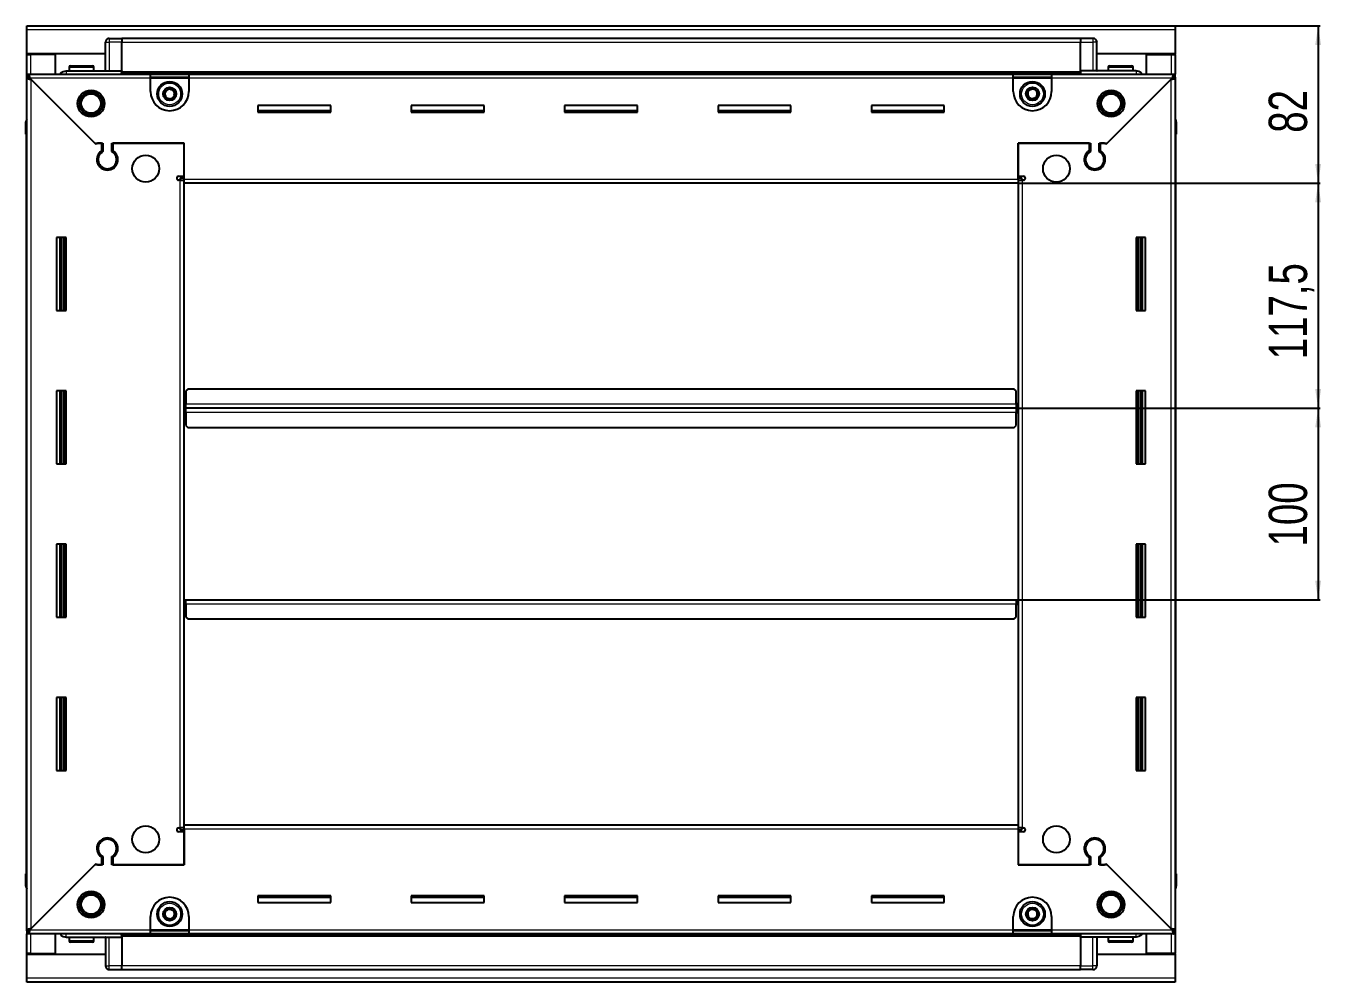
# Model space of a CAD drawing. Header units: millimetres. Extents: x 899 to 3911, y -293 to 1884.
# Drawn here: x 3236 to 3911, y 1244 to 1743 of the extents above; entities that cross this region are included whole.
import ezdxf

# ---------------------------------------------------------------- set-up
doc = ezdxf.new("R2010")
doc.units = ezdxf.units.MM
doc.layers.add('FORMAT', color=7, linetype='Continuous')
doc.styles.add('SLDTEXTSTYLE0', font='TXT', dxfattribs={"width": 0.75})
doc.dimstyles.new('SLDDIMSTYLE0', dxfattribs={"dimtxt": 20, "dimasz": 10, "dimexe": 0, "dimexo": 0.0625, "dimgap": 5, "dimtad": 2, "dimdec": 1, "dimrnd": 1e-09, "dimzin": 12, "dimdsep": 46, "dimtxsty": 'SLDTEXTSTYLE0', "dimsah": 1, "dimcen": 0.09, "dimadec": 0, "dimazin": 3, "dimtfac": 1, "dimtofl": 0, "dimtmove": 0, "dimatfit": 3, "dimfxl": 0, "dimfrac": 2, "dimtolj": 1, "dimtzin": 12, "dimarcsym": 0})

# ---------------------------------------------------------------- blocks, each defined once
blk = doc.blocks.new('_D_5')
at = {"layer": 'FORMAT'}
for p, q in [((3835.2, 1743.43), (3910.69, 1743.43)), ((3909.69, 1743.43), (3909.69, 1661.43)), ((3753.2, 1661.43), (3910.69, 1661.43))]:
    blk.add_line(p, q, dxfattribs=at)
for points in [[(3909.69, 1743.43), (3908.15, 1733.43), (3911.23, 1733.43)], [(3909.69, 1661.43), (3911.23, 1671.43), (3908.15, 1671.43)]]:
    blk.add_solid(points, dxfattribs=at)
at = {"layer": 'FORMAT', "insert": (3883.91, 1687.66), "char_height": 20, "attachment_point": 1, "rotation": 90, "style": 'SLDTEXTSTYLE0'}
blk.add_mtext('82', dxfattribs=at)
blk = doc.blocks.new('_D_6')
at = {"layer": 'FORMAT'}
for p, q in [((3753.2, 1661.43), (3910.69, 1661.43)), ((3909.69, 1661.43), (3909.69, 1543.93)), ((3752.2, 1543.93), (3910.69, 1543.93))]:
    blk.add_line(p, q, dxfattribs=at)
for points in [[(3909.69, 1661.43), (3908.15, 1651.43), (3911.23, 1651.43)], [(3909.69, 1543.93), (3911.23, 1553.93), (3908.15, 1553.93)]]:
    blk.add_solid(points, dxfattribs=at)
at = {"layer": 'FORMAT', "insert": (3883.91, 1569.43), "char_height": 20, "attachment_point": 1, "rotation": 90, "style": 'SLDTEXTSTYLE0'}
blk.add_mtext('117,5', dxfattribs=at)
blk = doc.blocks.new('_D_7')
at = {"layer": 'FORMAT'}
for p, q in [((3752.2, 1543.93), (3910.69, 1543.93)), ((3909.69, 1543.93), (3909.69, 1443.93)), ((3752.2, 1443.93), (3910.69, 1443.93))]:
    blk.add_line(p, q, dxfattribs=at)
for points in [[(3909.69, 1543.93), (3908.15, 1533.93), (3911.23, 1533.93)], [(3909.69, 1443.93), (3911.23, 1453.93), (3908.15, 1453.93)]]:
    blk.add_solid(points, dxfattribs=at)
at = {"layer": 'FORMAT', "insert": (3883.91, 1471.77), "char_height": 20, "attachment_point": 1, "rotation": 90, "style": 'SLDTEXTSTYLE0'}
blk.add_mtext('100', dxfattribs=at)

msp = doc.modelspace()

# ---------------------------------------------------------------- linework, layer by layer
at = {"color": 7, "linetype": 'Continuous', "lineweight": 25}
for p, q in [((3236.19, 1741.33), (3236.19, 1743.43)), ((3236.19, 1743.43), (3835.19, 1743.43)), ((3835.19, 1743.43), (3835.19, 1741.33)), ((3236.19, 1728.93), (3236.19, 1741.33)), ((3277.87, 1736.43), (3277.87, 1736.43)), ((3279.19, 1736.93), (3285.69, 1736.93)), ((3279.19, 1736.93), (3285.69, 1736.93)), ((3285.69, 1736.93), (3285.69, 1736.93)), ((3285.69, 1736.93), (3285.69, 1736.93)), ((3285.69, 1736.93), (3285.69, 1734.93)), ((3785.69, 1736.78), (3285.69, 1736.78)), ((3785.69, 1736.93), (3785.69, 1736.93)), ((3792.19, 1736.93), (3785.69, 1736.93)), ((3792.19, 1736.93), (3785.69, 1736.93)), ((3785.69, 1736.93), (3785.69, 1734.93)), ((3835.19, 1741.33), (3835.19, 1728.93)), ((3277.19, 1719.93), (3277.19, 1734.93)), ((3285.69, 1719.93), (3285.69, 1734.93)), ((3785.69, 1719.93), (3785.69, 1734.93)), ((3794.19, 1734.93), (3794.19, 1734.93)), ((3794.19, 1719.93), (3794.19, 1734.93)), ((3277.19, 1728.93), (3236.19, 1728.93)), ((3236.19, 1728.43), (3236.19, 1728.93)), ((3236.19, 1728.43), (3238.29, 1728.43)), ((3236.19, 1718.18), (3236.19, 1728.43)), ((3237.69, 1728.43), (3237.69, 1728.93)), ((3251.19, 1728.43), (3238.29, 1728.43)), ((3251.19, 1718.18), (3251.19, 1728.43)), ((3258.99, 1722.63), (3270.39, 1722.63)), ((3835.19, 1728.93), (3794.19, 1728.93)), ((3800.99, 1722.63), (3812.39, 1722.63)), ((3820.19, 1718.18), (3820.19, 1728.43)), ((3820.19, 1728.43), (3833.09, 1728.43)), ((3833.09, 1728.43), (3835.19, 1728.43)), ((3833.69, 1728.43), (3833.69, 1728.93)), ((3835.19, 1728.43), (3835.19, 1728.93)), ((3835.19, 1728.43), (3835.19, 1718.18)), ((3236.19, 1716.68), (3236.19, 1718.18)), ((3236.19, 1718.18), (3237.19, 1718.18)), ((3236.19, 1716.18), (3236.19, 1716.68)), ((3236.19, 1716.68), (3237.19, 1716.68)), ((3236.19, 1271.68), (3236.19, 1716.18)), ((3237.69, 1716.18), (3236.19, 1716.18)), ((3237.19, 1718.18), (3300.69, 1718.18)), ((3237.19, 1716.68), (3237.19, 1718.18)), ((3237.79, 1716.08), (3271.69, 1682.18)), ((3256.69, 1719.93), (3285.69, 1719.93)), ((3258.19, 1721.83), (3258.19, 1719.93)), ((3271.19, 1719.93), (3271.19, 1721.83)), ((3285.62, 1718.18), (3285.69, 1719.9)), ((3285.69, 1719.93), (3285.69, 1719.43)), ((3285.69, 1718.78), (3785.69, 1718.78)), ((3300.69, 1716.08), (3300.69, 1718.18)), ((3300.69, 1718.18), (3320.69, 1718.18)), ((3300.69, 1716.68), (3320.69, 1716.68)), ((3300.69, 1709.18), (3300.69, 1716.08)), ((3320.69, 1718.18), (3320.69, 1716.08)), ((3320.69, 1718.18), (3750.69, 1718.18)), ((3320.69, 1716.08), (3320.69, 1709.18)), ((3750.69, 1716.08), (3750.69, 1718.18)), ((3750.69, 1718.18), (3770.69, 1718.18)), ((3750.69, 1716.68), (3770.69, 1716.68)), ((3750.69, 1709.18), (3750.69, 1716.08)), ((3770.69, 1718.18), (3834.19, 1718.18)), ((3770.69, 1718.18), (3770.69, 1716.08)), ((3770.69, 1716.08), (3770.69, 1709.18)), ((3785.69, 1719.93), (3785.69, 1719.43)), ((3814.69, 1719.93), (3785.69, 1719.93)), ((3785.69, 1719.9), (3785.77, 1718.18)), ((3799.69, 1682.18), (3833.59, 1716.08)), ((3800.19, 1721.83), (3800.19, 1719.93)), ((3813.19, 1719.93), (3813.19, 1721.83)), ((3833.69, 1716.18), (3835.19, 1716.18)), ((3834.19, 1716.68), (3834.19, 1718.18)), ((3834.19, 1718.18), (3835.19, 1718.18)), ((3834.19, 1716.68), (3835.19, 1716.68)), ((3835.19, 1716.68), (3835.19, 1718.18)), ((3835.19, 1716.68), (3835.19, 1716.18)), ((3835.19, 1716.18), (3835.19, 1271.68)), ((3272.39, 1681.48), (3238.29, 1715.58)), ((3833.09, 1715.58), (3798.99, 1681.48)), ((3394.69, 1701.93), (3356.69, 1701.93)), ((3356.69, 1701.93), (3356.69, 1698.43)), ((3394.69, 1699.18), (3356.69, 1699.18)), ((3356.69, 1698.43), (3394.69, 1698.43)), ((3394.69, 1698.43), (3394.69, 1701.93)), ((3474.69, 1701.93), (3436.69, 1701.93)), ((3436.69, 1701.93), (3436.69, 1698.43)), ((3474.69, 1699.18), (3436.69, 1699.18)), ((3436.69, 1698.43), (3474.69, 1698.43)), ((3474.69, 1698.43), (3474.69, 1701.93)), ((3554.69, 1701.93), (3516.69, 1701.93)), ((3516.69, 1701.93), (3516.69, 1698.43)), ((3554.69, 1699.18), (3516.69, 1699.18)), ((3516.69, 1698.43), (3554.69, 1698.43)), ((3554.69, 1698.43), (3554.69, 1701.93)), ((3634.69, 1701.93), (3596.69, 1701.93)), ((3596.69, 1701.93), (3596.69, 1698.43)), ((3634.69, 1699.18), (3596.69, 1699.18)), ((3596.69, 1698.43), (3634.69, 1698.43)), ((3634.69, 1698.43), (3634.69, 1701.93)), ((3714.69, 1701.93), (3676.69, 1701.93)), ((3676.69, 1701.93), (3676.69, 1698.43)), ((3714.69, 1699.18), (3676.69, 1699.18)), ((3676.69, 1698.43), (3714.69, 1698.43)), ((3714.69, 1698.43), (3714.69, 1701.93)), ((3235.69, 1693.43), (3235.69, 1686.93)), ((3235.69, 1686.93), (3235.69, 1693.43)), ((3835.19, 1694.76), (3835.19, 1694.76)), ((3835.69, 1693.43), (3835.69, 1686.93)), ((3835.69, 1686.93), (3835.69, 1693.43)), ((3235.69, 1686.93), (3235.69, 1686.93)), ((3236.19, 1686.93), (3235.69, 1686.93)), ((3235.84, 1686.93), (3235.84, 1300.93)), ((3271.69, 1682.18), (3275.89, 1682.18)), ((3273.09, 1682.18), (3272.39, 1681.48)), ((3275.19, 1682.18), (3273.09, 1682.18)), ((3275.19, 1682.18), (3275.19, 1678.29)), ((3275.89, 1682.18), (3275.89, 1677.9)), ((3280.49, 1682.18), (3318.19, 1682.18)), ((3280.49, 1677.9), (3280.49, 1682.18)), ((3281.19, 1678.29), (3281.19, 1682.18)), ((3318.19, 1682.18), (3281.19, 1682.18)), ((3318.19, 1663.53), (3318.19, 1682.18)), ((3318.19, 1664.93), (3318.19, 1682.18)), ((3753.19, 1682.18), (3790.89, 1682.18)), ((3753.19, 1663.53), (3753.19, 1682.18)), ((3753.19, 1682.18), (3753.19, 1664.93)), ((3790.19, 1682.18), (3753.19, 1682.18)), ((3790.19, 1682.18), (3790.19, 1678.29)), ((3790.89, 1682.18), (3790.89, 1677.9)), ((3795.49, 1682.18), (3799.69, 1682.18)), ((3795.49, 1677.9), (3795.49, 1682.18)), ((3798.29, 1682.18), (3796.19, 1682.18)), ((3796.19, 1678.29), (3796.19, 1682.18)), ((3798.99, 1681.48), (3798.29, 1682.18)), ((3835.19, 1686.93), (3835.69, 1686.93)), ((3835.54, 1300.93), (3835.54, 1686.93)), ((3835.69, 1686.93), (3835.69, 1686.93)), ((3835.69, 1686.93), (3835.69, 1686.93)), ((3276.19, 1669.32), (3276.19, 1668.56)), ((3795.19, 1669.32), (3795.19, 1668.56)), ((3315.34, 1664.93), (3318.19, 1664.93)), ((3316.09, 1662.93), (3315.34, 1662.93)), ((3316.09, 1662.93), (3318.19, 1662.93)), ((3318.19, 1663.93), (3316.19, 1663.93)), ((3316.19, 1663.93), (3316.19, 1662.93)), ((3318.19, 1661.43), (3318.19, 1663.53)), ((3753.19, 1664.93), (3756.04, 1664.93)), ((3755.19, 1663.93), (3753.19, 1663.93)), ((3753.19, 1663.53), (3753.19, 1661.43)), ((3753.19, 1662.93), (3755.29, 1662.93)), ((3755.19, 1662.93), (3755.19, 1663.93)), ((3756.04, 1662.93), (3755.29, 1662.93)), ((3753.19, 1661.43), (3318.19, 1661.43)), ((3318.19, 1326.43), (3318.19, 1661.43)), ((3753.19, 1661.43), (3753.19, 1326.43)), ((3256.69, 1632.93), (3251.69, 1632.93)), ((3251.69, 1632.93), (3251.69, 1594.93)), ((3253.84, 1594.93), (3253.84, 1632.93)), ((3255.63, 1594.93), (3255.63, 1632.93)), ((3255.67, 1594.93), (3255.67, 1632.93)), ((3256.69, 1594.93), (3256.69, 1632.93)), ((3814.69, 1632.93), (3814.69, 1594.93)), ((3819.69, 1632.93), (3814.69, 1632.93)), ((3815.72, 1632.93), (3815.72, 1594.93)), ((3815.75, 1632.93), (3815.75, 1594.93)), ((3817.54, 1632.93), (3817.54, 1594.93)), ((3819.69, 1594.93), (3819.69, 1632.93)), ((3251.69, 1594.93), (3256.69, 1594.93)), ((3814.69, 1594.93), (3819.69, 1594.93)), ((3320.19, 1553.93), (3319.19, 1552.93)), ((3751.19, 1553.93), (3320.19, 1553.93)), ((3752.19, 1552.93), (3751.19, 1553.93)), ((3256.69, 1552.93), (3251.69, 1552.93)), ((3251.69, 1552.93), (3251.69, 1514.93)), ((3253.84, 1514.93), (3253.84, 1552.93)), ((3255.63, 1514.93), (3255.63, 1552.93)), ((3255.67, 1514.93), (3255.67, 1552.93)), ((3256.69, 1514.93), (3256.69, 1552.93)), ((3319.19, 1552.93), (3319.19, 1546.03)), ((3752.19, 1546.03), (3752.19, 1552.93)), ((3814.69, 1552.93), (3814.69, 1514.93)), ((3819.69, 1552.93), (3814.69, 1552.93)), ((3815.72, 1552.93), (3815.72, 1514.93)), ((3815.75, 1552.93), (3815.75, 1514.93)), ((3817.54, 1552.93), (3817.54, 1514.93)), ((3819.69, 1514.93), (3819.69, 1552.93)), ((3318.94, 1543.93), (3318.19, 1543.93)), ((3319.19, 1546.78), (3318.94, 1546.78)), ((3318.94, 1546.78), (3318.94, 1543.93)), ((3318.94, 1543.93), (3318.94, 1541.08)), ((3318.94, 1541.08), (3319.19, 1541.08)), ((3319.19, 1543.93), (3319.19, 1546.03)), ((3752.19, 1543.93), (3319.19, 1543.93)), ((3319.19, 1541.83), (3319.19, 1543.93)), ((3319.19, 1541.83), (3319.19, 1534.93)), ((3752.44, 1546.78), (3752.19, 1546.78)), ((3752.19, 1546.03), (3752.19, 1543.93)), ((3752.19, 1543.93), (3752.19, 1541.83)), ((3752.19, 1534.93), (3752.19, 1541.83)), ((3752.19, 1541.08), (3752.44, 1541.08)), ((3752.44, 1543.93), (3752.44, 1546.78)), ((3753.19, 1543.93), (3752.44, 1543.93)), ((3752.44, 1541.08), (3752.44, 1543.93)), ((3319.19, 1534.93), (3320.19, 1533.93)), ((3320.19, 1533.93), (3751.19, 1533.93)), ((3751.19, 1533.93), (3752.19, 1534.93)), ((3251.69, 1514.93), (3256.69, 1514.93)), ((3814.69, 1514.93), (3819.69, 1514.93)), ((3256.69, 1472.93), (3251.69, 1472.93)), ((3251.69, 1472.93), (3251.69, 1434.93)), ((3253.84, 1434.93), (3253.84, 1472.93)), ((3255.63, 1434.93), (3255.63, 1472.93)), ((3255.67, 1434.93), (3255.67, 1472.93)), ((3256.69, 1434.93), (3256.69, 1472.93)), ((3814.69, 1472.93), (3814.69, 1434.93)), ((3819.69, 1472.93), (3814.69, 1472.93)), ((3815.72, 1472.93), (3815.72, 1434.93)), ((3815.75, 1472.93), (3815.75, 1434.93)), ((3817.54, 1472.93), (3817.54, 1434.93)), ((3819.69, 1434.93), (3819.69, 1472.93)), ((3318.19, 1443.93), (3318.94, 1443.93)), ((3318.94, 1443.93), (3318.94, 1441.08)), ((3318.94, 1441.08), (3319.19, 1441.08)), ((3319.19, 1443.93), (3752.19, 1443.93)), ((3319.19, 1441.83), (3319.19, 1443.93)), ((3319.19, 1441.83), (3319.19, 1434.93)), ((3752.19, 1443.93), (3752.19, 1441.83)), ((3752.19, 1434.93), (3752.19, 1441.83)), ((3752.19, 1441.08), (3752.44, 1441.08)), ((3752.44, 1441.08), (3752.44, 1443.93)), ((3752.44, 1443.93), (3753.19, 1443.93)), ((3251.69, 1434.93), (3256.69, 1434.93)), ((3319.19, 1434.93), (3320.19, 1433.93)), ((3320.19, 1433.93), (3751.19, 1433.93)), ((3751.19, 1433.93), (3752.19, 1434.93)), ((3814.69, 1434.93), (3819.69, 1434.93)), ((3256.69, 1392.93), (3251.69, 1392.93)), ((3251.69, 1392.93), (3251.69, 1354.93)), ((3253.84, 1354.93), (3253.84, 1392.93)), ((3255.63, 1354.93), (3255.63, 1392.93)), ((3255.67, 1354.93), (3255.67, 1392.93)), ((3256.69, 1354.93), (3256.69, 1392.93)), ((3814.69, 1392.93), (3814.69, 1354.93)), ((3819.69, 1392.93), (3814.69, 1392.93)), ((3815.72, 1392.93), (3815.72, 1354.93)), ((3815.75, 1392.93), (3815.75, 1354.93)), ((3817.54, 1392.93), (3817.54, 1354.93)), ((3819.69, 1354.93), (3819.69, 1392.93)), ((3251.69, 1354.93), (3256.69, 1354.93)), ((3814.69, 1354.93), (3819.69, 1354.93)), ((3315.34, 1324.93), (3316.09, 1324.93)), ((3318.19, 1324.93), (3316.09, 1324.93)), ((3316.19, 1324.93), (3316.19, 1323.93)), ((3318.19, 1324.33), (3318.19, 1326.43)), ((3318.19, 1326.43), (3753.19, 1326.43)), ((3318.19, 1324.33), (3318.19, 1305.68)), ((3753.19, 1326.43), (3753.19, 1324.33)), ((3755.29, 1324.93), (3753.19, 1324.93)), ((3753.19, 1324.33), (3753.19, 1305.68)), ((3755.19, 1323.93), (3755.19, 1324.93)), ((3755.29, 1324.93), (3756.04, 1324.93)), ((3276.19, 1319.31), (3276.19, 1318.55)), ((3318.19, 1322.93), (3315.34, 1322.93)), ((3316.19, 1323.93), (3318.19, 1323.93)), ((3318.19, 1305.68), (3318.19, 1322.93)), ((3753.19, 1323.93), (3755.19, 1323.93)), ((3753.19, 1322.93), (3753.19, 1305.68)), ((3756.04, 1322.93), (3753.19, 1322.93)), ((3795.19, 1319.31), (3795.19, 1318.55)), ((3271.69, 1305.68), (3237.79, 1271.78)), ((3238.29, 1272.28), (3272.39, 1306.38)), ((3275.89, 1305.68), (3271.69, 1305.68)), ((3272.39, 1306.38), (3273.09, 1305.68)), ((3273.09, 1305.68), (3275.19, 1305.68)), ((3275.19, 1309.57), (3275.19, 1305.68)), ((3275.89, 1309.97), (3275.89, 1305.68)), ((3280.49, 1305.68), (3280.49, 1309.97)), ((3318.19, 1305.68), (3280.49, 1305.68)), ((3281.19, 1305.68), (3281.19, 1309.57)), ((3281.19, 1305.68), (3318.19, 1305.68)), ((3790.89, 1305.68), (3753.19, 1305.68)), ((3753.19, 1305.68), (3790.19, 1305.68)), ((3790.19, 1309.57), (3790.19, 1305.68)), ((3790.89, 1309.97), (3790.89, 1305.68)), ((3795.49, 1305.68), (3795.49, 1309.97)), ((3799.69, 1305.68), (3795.49, 1305.68)), ((3796.19, 1305.68), (3796.19, 1309.57)), ((3796.19, 1305.68), (3798.29, 1305.68)), ((3798.29, 1305.68), (3798.99, 1306.38)), ((3798.99, 1306.38), (3833.09, 1272.28)), ((3833.59, 1271.78), (3799.69, 1305.68)), ((3235.69, 1294.43), (3235.69, 1300.93)), ((3235.69, 1300.93), (3235.69, 1300.93)), ((3235.69, 1300.93), (3235.69, 1300.93)), ((3235.69, 1300.93), (3235.69, 1294.43)), ((3236.19, 1300.93), (3235.69, 1300.93)), ((3835.19, 1300.93), (3835.69, 1300.93)), ((3835.69, 1300.93), (3835.69, 1300.93)), ((3835.69, 1294.43), (3835.69, 1300.93)), ((3835.69, 1300.93), (3835.69, 1294.43)), ((3236.19, 1293.11), (3236.19, 1293.11)), ((3394.69, 1289.43), (3356.69, 1289.43)), ((3356.69, 1289.43), (3356.69, 1285.93)), ((3356.69, 1288.68), (3394.69, 1288.68)), ((3356.69, 1285.93), (3394.69, 1285.93)), ((3394.69, 1285.93), (3394.69, 1289.43)), ((3474.69, 1289.43), (3436.69, 1289.43)), ((3436.69, 1289.43), (3436.69, 1285.93)), ((3436.69, 1288.68), (3474.69, 1288.68)), ((3436.69, 1285.93), (3474.69, 1285.93)), ((3474.69, 1285.93), (3474.69, 1289.43)), ((3554.69, 1289.43), (3516.69, 1289.43)), ((3516.69, 1289.43), (3516.69, 1285.93)), ((3516.69, 1288.68), (3554.69, 1288.68)), ((3516.69, 1285.93), (3554.69, 1285.93)), ((3554.69, 1285.93), (3554.69, 1289.43)), ((3634.69, 1289.43), (3596.69, 1289.43)), ((3596.69, 1289.43), (3596.69, 1285.93)), ((3596.69, 1288.68), (3634.69, 1288.68)), ((3596.69, 1285.93), (3634.69, 1285.93)), ((3634.69, 1285.93), (3634.69, 1289.43)), ((3714.69, 1289.43), (3676.69, 1289.43)), ((3676.69, 1289.43), (3676.69, 1285.93)), ((3676.69, 1288.68), (3714.69, 1288.68)), ((3676.69, 1285.93), (3714.69, 1285.93)), ((3714.69, 1285.93), (3714.69, 1289.43)), ((3300.69, 1271.78), (3300.69, 1278.68)), ((3320.69, 1278.68), (3320.69, 1271.78)), ((3750.69, 1271.78), (3750.69, 1278.68)), ((3770.69, 1278.68), (3770.69, 1271.78)), ((3236.19, 1271.18), (3236.19, 1271.68)), ((3237.69, 1271.68), (3236.19, 1271.68)), ((3236.19, 1271.18), (3236.19, 1269.68)), ((3237.19, 1271.18), (3236.19, 1271.18)), ((3237.19, 1271.18), (3237.19, 1269.68)), ((3300.69, 1269.68), (3300.69, 1271.78)), ((3320.69, 1271.18), (3300.69, 1271.18)), ((3320.69, 1271.78), (3320.69, 1269.68)), ((3750.69, 1269.68), (3750.69, 1271.78)), ((3770.69, 1271.18), (3750.69, 1271.18)), ((3770.69, 1271.78), (3770.69, 1269.68)), ((3833.69, 1271.68), (3835.19, 1271.68)), ((3834.19, 1271.18), (3834.19, 1269.68)), ((3835.19, 1271.18), (3834.19, 1271.18)), ((3835.19, 1271.68), (3835.19, 1271.18)), ((3835.19, 1271.18), (3835.19, 1269.68)), ((3236.19, 1259.43), (3236.19, 1269.68)), ((3237.19, 1269.68), (3236.19, 1269.68)), ((3300.69, 1269.68), (3237.19, 1269.68)), ((3251.19, 1259.43), (3251.19, 1269.68)), ((3256.69, 1267.93), (3285.69, 1267.93)), ((3258.19, 1267.93), (3258.19, 1266.03)), ((3262.77, 1265.23), (3258.99, 1265.23)), ((3270.39, 1265.23), (3262.77, 1265.23)), ((3271.19, 1266.03), (3271.19, 1267.93)), ((3277.19, 1267.93), (3277.19, 1252.93)), ((3285.69, 1267.97), (3285.62, 1269.68)), ((3785.69, 1269.08), (3285.69, 1269.08)), ((3285.69, 1267.93), (3285.69, 1268.43)), ((3285.69, 1267.93), (3285.69, 1252.93)), ((3320.69, 1269.68), (3300.69, 1269.68)), ((3750.69, 1269.68), (3320.69, 1269.68)), ((3770.69, 1269.68), (3750.69, 1269.68)), ((3834.19, 1269.68), (3770.69, 1269.68)), ((3785.77, 1269.68), (3785.69, 1267.97)), ((3785.69, 1267.93), (3785.69, 1268.43)), ((3814.69, 1267.93), (3785.69, 1267.93)), ((3785.69, 1267.93), (3785.69, 1252.93)), ((3794.19, 1267.93), (3794.19, 1252.93)), ((3800.19, 1267.93), (3800.19, 1266.03)), ((3807.99, 1265.23), (3800.99, 1265.23)), ((3812.39, 1265.23), (3807.99, 1265.23)), ((3813.19, 1266.03), (3813.19, 1267.93)), ((3820.19, 1259.43), (3820.19, 1269.68)), ((3835.19, 1269.68), (3834.19, 1269.68)), ((3835.19, 1269.68), (3835.19, 1259.43)), ((3238.29, 1259.43), (3236.19, 1259.43)), ((3236.19, 1258.93), (3236.19, 1259.43)), ((3236.19, 1258.93), (3277.19, 1258.93)), ((3236.19, 1246.53), (3236.19, 1258.93)), ((3237.69, 1258.93), (3237.69, 1259.43)), ((3238.29, 1259.43), (3251.19, 1259.43)), ((3794.19, 1258.93), (3835.19, 1258.93)), ((3833.09, 1259.43), (3820.19, 1259.43)), ((3835.19, 1259.43), (3833.09, 1259.43)), ((3833.69, 1258.93), (3833.69, 1259.43)), ((3835.19, 1258.93), (3835.19, 1259.43)), ((3835.19, 1258.93), (3835.19, 1246.53)), ((3277.19, 1252.93), (3277.19, 1252.93)), ((3279.19, 1250.93), (3285.69, 1250.93)), ((3279.19, 1250.93), (3285.69, 1250.93)), ((3285.69, 1250.93), (3285.69, 1252.93)), ((3285.69, 1251.08), (3785.69, 1251.08)), ((3285.69, 1250.93), (3285.69, 1250.93)), ((3785.69, 1250.93), (3785.69, 1252.93)), ((3785.69, 1250.93), (3785.69, 1250.93)), ((3792.19, 1250.93), (3785.69, 1250.93)), ((3785.69, 1250.93), (3785.69, 1250.93)), ((3792.19, 1250.93), (3785.69, 1250.93)), ((3793.51, 1251.43), (3793.52, 1251.43)), ((3236.19, 1244.43), (3236.19, 1246.53)), ((3835.19, 1244.43), (3236.19, 1244.43)), ((3835.19, 1246.53), (3835.19, 1244.43))]:
    msp.add_line(p, q, dxfattribs=at)
at = {"color": 8, "linetype": 'Continuous', "lineweight": 18}
for p, q in [((3835.19, 1741.33), (3236.19, 1741.33)), ((3279.19, 1736.93), (3279.19, 1734.93)), ((3792.19, 1736.93), (3792.19, 1734.93)), ((3277.19, 1734.93), (3279.19, 1734.93)), ((3279.19, 1734.93), (3279.19, 1719.93)), ((3285.69, 1734.93), (3279.19, 1734.93)), ((3785.69, 1734.78), (3285.69, 1734.78)), ((3785.69, 1734.93), (3792.19, 1734.93)), ((3792.19, 1734.93), (3792.19, 1719.93)), ((3794.19, 1734.93), (3792.19, 1734.93)), ((3238.29, 1728.43), (3238.29, 1728.93)), ((3238.29, 1718.18), (3238.29, 1728.43)), ((3833.09, 1728.93), (3833.09, 1728.43)), ((3833.09, 1728.43), (3833.09, 1718.18)), ((3300.69, 1716.08), (3237.79, 1716.08)), ((3258.19, 1721.83), (3271.19, 1721.83)), ((3785.69, 1719.43), (3285.69, 1719.43)), ((3785.69, 1718.2), (3285.69, 1718.2)), ((3300.69, 1716.08), (3320.69, 1716.08)), ((3750.69, 1716.08), (3320.69, 1716.08)), ((3750.69, 1716.08), (3770.69, 1716.08)), ((3833.59, 1716.08), (3770.69, 1716.08)), ((3800.19, 1721.83), (3813.19, 1721.83)), ((3238.29, 1715.58), (3238.29, 1272.28)), ((3833.09, 1272.28), (3833.09, 1715.58)), ((3236.19, 1693.43), (3235.69, 1693.43)), ((3835.19, 1693.43), (3835.69, 1693.43)), ((3316.09, 1324.93), (3316.09, 1662.93)), ((3318.19, 1663.53), (3753.19, 1663.53)), ((3755.29, 1662.93), (3755.29, 1324.93)), ((3253.19, 1632.93), (3253.19, 1594.93)), ((3254.43, 1632.93), (3254.43, 1594.93)), ((3816.96, 1594.93), (3816.96, 1632.93)), ((3818.19, 1594.93), (3818.19, 1632.93)), ((3253.19, 1552.93), (3253.19, 1514.93)), ((3254.43, 1552.93), (3254.43, 1514.93)), ((3816.96, 1514.93), (3816.96, 1552.93)), ((3818.19, 1514.93), (3818.19, 1552.93)), ((3752.19, 1546.03), (3319.19, 1546.03)), ((3319.19, 1541.83), (3752.19, 1541.83)), ((3253.19, 1472.93), (3253.19, 1434.93)), ((3254.43, 1472.93), (3254.43, 1434.93)), ((3816.96, 1434.93), (3816.96, 1472.93)), ((3818.19, 1434.93), (3818.19, 1472.93)), ((3319.19, 1441.83), (3752.19, 1441.83)), ((3253.19, 1392.93), (3253.19, 1354.93)), ((3254.43, 1392.93), (3254.43, 1354.93)), ((3816.96, 1354.93), (3816.96, 1392.93)), ((3818.19, 1354.93), (3818.19, 1392.93)), ((3753.19, 1324.33), (3318.19, 1324.33)), ((3236.19, 1294.43), (3235.69, 1294.43)), ((3835.19, 1294.43), (3835.69, 1294.43)), ((3237.79, 1271.78), (3300.69, 1271.78)), ((3320.69, 1271.78), (3300.69, 1271.78)), ((3320.69, 1271.78), (3750.69, 1271.78)), ((3770.69, 1271.78), (3750.69, 1271.78)), ((3770.69, 1271.78), (3833.59, 1271.78)), ((3238.29, 1259.43), (3238.29, 1269.68)), ((3262.5, 1266.03), (3258.19, 1266.03)), ((3271.19, 1266.03), (3262.5, 1266.03)), ((3279.19, 1252.93), (3279.19, 1267.93)), ((3285.69, 1269.67), (3785.69, 1269.67)), ((3285.69, 1268.43), (3785.69, 1268.43)), ((3792.19, 1252.93), (3792.19, 1267.93)), ((3808.17, 1266.03), (3800.19, 1266.03)), ((3813.19, 1266.03), (3808.17, 1266.03)), ((3833.09, 1269.68), (3833.09, 1259.43)), ((3238.29, 1258.93), (3238.29, 1259.43)), ((3833.09, 1259.43), (3833.09, 1258.93)), ((3277.19, 1252.93), (3279.19, 1252.93)), ((3285.69, 1252.93), (3279.19, 1252.93)), ((3279.19, 1250.93), (3279.19, 1252.93)), ((3285.69, 1253.08), (3785.69, 1253.08)), ((3785.69, 1252.93), (3792.19, 1252.93)), ((3794.19, 1252.93), (3792.19, 1252.93)), ((3792.19, 1250.93), (3792.19, 1252.93)), ((3835.19, 1246.53), (3236.19, 1246.53))]:
    msp.add_line(p, q, dxfattribs=at)
at = {"color": 7, "linetype": 'Continuous', "lineweight": 25, "flags": 128}
msp.add_lwpolyline([(3794.05, 1735.69), (3794.15, 1735.32), (3794.19, 1734.93)], dxfattribs=at)
at = {"color": 7, "linetype": 'Continuous', "lineweight": 25}
for centre, radius in [((3269.69, 1702.93), 7), ((3310.69, 1707.93), 6.5), ((3310.69, 1707.93), 3.46), ((3760.69, 1707.93), 6.5), ((3760.69, 1707.93), 3.46), ((3801.69, 1702.93), 7), ((3269.69, 1702.93), 6.03), ((3269.69, 1702.93), 5.1), ((3801.69, 1702.93), 6.03), ((3801.69, 1702.93), 5.1), ((3298.19, 1668.93), 7), ((3773.19, 1668.93), 7), ((3298.19, 1318.93), 7), ((3773.19, 1318.93), 7), ((3269.69, 1284.93), 7), ((3269.69, 1284.93), 6.03), ((3801.69, 1284.93), 7), ((3801.69, 1284.93), 6.03), ((3269.69, 1284.93), 5.1), ((3310.69, 1279.93), 6.5), ((3760.69, 1279.93), 6.5), ((3801.69, 1284.93), 5.1), ((3310.69, 1279.93), 3.46), ((3760.69, 1279.93), 3.46)]:
    msp.add_circle(centre, radius, dxfattribs=at)
at = {"color": 8, "linetype": 'Continuous', "lineweight": 18}
for centre in [(3310.69, 1707.93), (3760.69, 1707.93), (3310.69, 1279.93), (3760.69, 1279.93)]:
    msp.add_circle(centre, 5.7, dxfattribs=at)
at = {"color": 7, "linetype": 'Continuous', "lineweight": 25}
for centre, radius, start, end in [((3279.19, 1734.93), 2, 90, 180), ((3279.19, 1734.93), 2, 90, 131.40962), ((3792.19, 1734.93), 2, 0, 90), ((3258.99, 1721.83), 0.8, 90, 180), ((3270.39, 1721.83), 0.8, 0, 90), ((3800.99, 1721.83), 0.8, 90, 180), ((3812.39, 1721.83), 0.8, 0, 90), ((3276.99, 1720.13), 0.2, 270, 0), ((3794.39, 1720.13), 0.2, 180, 270), ((3310.69, 1709.18), 10, 180, 270), ((3310.69, 1707.93), 2.5, 134.01559, 194.01559), ((3310.69, 1707.93), 2.5, 74.01559, 134.01559), ((3310.69, 1709.18), 10, 270, 0), ((3310.69, 1707.93), 2.5, 14.01559, 74.01559), ((3760.69, 1709.18), 10, 180, 270), ((3760.69, 1707.93), 2.5, 100.11158, 160.11158), ((3760.69, 1707.93), 2.5, 40.11158, 100.11158), ((3760.69, 1709.18), 10, 270, 0), ((3760.69, 1707.93), 2.5, 340.11158, 40.11158), ((3310.69, 1707.93), 2.5, 194.01559, 254.01559), ((3310.69, 1707.93), 2.5, 254.01559, 314.01559), ((3310.69, 1707.93), 2.5, 314.01559, 14.01559), ((3760.69, 1707.93), 2.5, 160.11158, 220.11158), ((3760.69, 1707.93), 2.5, 220.11158, 280.11158), ((3760.69, 1707.93), 2.5, 280.11158, 340.11158), ((3237.69, 1693.43), 2, 138.57492, 180), ((3237.69, 1693.43), 2, 138.59038, 180), ((3833.69, 1693.43), 2, 0, 41.40962), ((3278.19, 1673.68), 5.5, 123.05573, 56.94427), ((3278.19, 1673.68), 4.8, 118.63099, 61.36901), ((3793.19, 1673.68), 5.5, 123.05573, 56.94427), ((3793.19, 1673.68), 4.8, 118.63099, 61.36901), ((3315.34, 1663.93), 1, 90, 270), ((3756.04, 1663.93), 1, 270, 90), ((3315.34, 1323.93), 1, 90, 270), ((3756.04, 1323.93), 1, 270, 90), ((3278.19, 1314.18), 5.5, 303.05573, 236.94427), ((3278.19, 1314.18), 4.8, 298.63099, 241.36901), ((3793.19, 1314.18), 5.5, 303.05573, 236.94427), ((3793.19, 1314.18), 4.8, 298.63099, 241.36901), ((3237.69, 1294.43), 2, 180, 199.56674), ((3237.69, 1294.43), 2, 180, 221.39416), ((3237.69, 1294.43), 2, 213.78451, 221.40962), ((3833.69, 1294.43), 2, 318.57492, 360), ((3833.69, 1294.43), 2, 318.59038, 0), ((3310.69, 1278.68), 10, 90, 180), ((3310.69, 1278.68), 10, 0, 90), ((3760.69, 1278.68), 10, 90, 180), ((3760.69, 1278.68), 10, 0, 90), ((3310.69, 1279.93), 2.5, 127.47401, 187.47401), ((3310.69, 1279.93), 2.5, 187.47401, 247.47401), ((3310.69, 1279.93), 2.5, 67.47401, 127.47401), ((3310.69, 1279.93), 2.5, 247.47401, 307.47401), ((3310.69, 1279.93), 2.5, 7.47401, 67.47401), ((3310.69, 1279.93), 2.5, 307.47401, 7.47401), ((3760.69, 1279.93), 2.5, 147.04236, 207.04236), ((3760.69, 1279.93), 2.5, 207.04236, 267.04236), ((3760.69, 1279.93), 2.5, 87.04236, 147.04236), ((3760.69, 1279.93), 2.5, 267.04236, 327.04236), ((3760.69, 1279.93), 2.5, 27.04236, 87.04236), ((3760.69, 1279.93), 2.5, 327.04236, 27.04236), ((3258.99, 1266.03), 0.8, 180, 270), ((3270.39, 1266.03), 0.8, 270, 360), ((3276.99, 1267.73), 0.2, 0, 90), ((3794.39, 1267.73), 0.2, 90, 180), ((3800.99, 1266.03), 0.8, 180, 270), ((3812.39, 1266.03), 0.8, 270, 360), ((3279.19, 1252.93), 2, 180, 270), ((3279.19, 1252.93), 2, 180, 270), ((3792.19, 1252.93), 2, 270, 0)]:
    msp.add_arc(centre, radius, start, end, dxfattribs=at)
for points, knots in [([(3236.19, 1716.18), (3236.22, 1716.14), (3236.27, 1716.05), (3236.66, 1715.91), (3237.22, 1715.78), (3237.8, 1715.67), (3238.17, 1715.61), (3238.29, 1715.58)], [0, 0, 0, 0, 0.230255, 0.448522, 0.666786, 0.88505, 1, 1, 1, 1]), ([(3237.79, 1716.08), (3237.75, 1716.34), (3237.66, 1716.83), (3237.52, 1717.47), (3237.39, 1717.94), (3237.28, 1718.16), (3237.22, 1718.18), (3237.19, 1718.18)], [0, 0, 0, 0, 0.230255, 0.448522, 0.666786, 0.88505, 1, 1, 1, 1]), ([(3253.48, 1718.18), (3253.6, 1718.38), (3253.98, 1719.03), (3255.14, 1719.74), (3256.17, 1719.87), (3256.69, 1719.93)], [0, 0, 0, 0, 0.18225, 0.591125, 1, 1, 1, 1]), ([(3285.69, 1719.93), (3285.69, 1719.9), (3285.69, 1719.82), (3285.69, 1719.2), (3285.69, 1718.64), (3285.69, 1718.27), (3285.69, 1718.26)], [0, 0, 0, 0, 0.330266, 0.660532, 0.990799, 1, 1, 1, 1]), ([(3785.69, 1719.93), (3785.69, 1719.9), (3785.69, 1719.82), (3785.69, 1719.2), (3785.69, 1718.64), (3785.69, 1718.27), (3785.69, 1718.26)], [0, 0, 0, 0, 0.330266, 0.660532, 0.990799, 1, 1, 1, 1]), ([(3817.91, 1718.18), (3817.79, 1718.38), (3817.4, 1719.03), (3816.25, 1719.74), (3815.21, 1719.87), (3814.69, 1719.93)], [0, 0, 0, 0, 0.18225, 0.591125, 1, 1, 1, 1]), ([(3833.09, 1715.58), (3833.35, 1715.63), (3833.84, 1715.72), (3834.48, 1715.85), (3834.95, 1715.98), (3835.17, 1716.09), (3835.19, 1716.16), (3835.19, 1716.18)], [0, 0, 0, 0, 0.2302553, 0.4485219, 0.6667858, 0.8850496, 1, 1, 1, 1]), ([(3834.19, 1718.18), (3834.15, 1718.16), (3834.06, 1718.11), (3833.92, 1717.71), (3833.79, 1717.15), (3833.68, 1716.57), (3833.62, 1716.21), (3833.59, 1716.08)], [0, 0, 0, 0, 0.230255, 0.448522, 0.666786, 0.88505, 1, 1, 1, 1]), ([(3307.92, 1708.73), (3308.29, 1709.09), (3308.98, 1709.76), (3309.67, 1710.42), (3309.99, 1710.73)], [0, 0, 0, 0, 0.534686, 1, 1, 1, 1]), ([(3309.99, 1710.73), (3310.49, 1710.59), (3311.42, 1710.33), (3312.34, 1710.06), (3312.77, 1709.94)], [0, 0, 0, 0, 0.5346859, 1, 1, 1, 1]), ([(3312.77, 1709.94), (3312.8, 1709.82), (3312.94, 1709.24), (3313.18, 1708.27), (3313.38, 1707.47), (3313.47, 1707.14)], [0, 0, 0, 0, 0.1331247, 0.6370994, 1, 1, 1, 1]), ([(3757.85, 1707.43), (3757.89, 1707.54), (3758.1, 1708.11), (3758.44, 1709.04), (3758.72, 1709.82), (3758.83, 1710.14)], [0, 0, 0, 0, 0.133125, 0.637099, 1, 1, 1, 1]), ([(3758.83, 1710.14), (3759.34, 1710.23), (3760.29, 1710.4), (3761.23, 1710.57), (3761.67, 1710.65)], [0, 0, 0, 0, 0.534686, 1, 1, 1, 1]), ([(3761.67, 1710.65), (3762.01, 1710.25), (3762.63, 1709.52), (3763.25, 1708.78), (3763.53, 1708.44)], [0, 0, 0, 0, 0.534686, 1, 1, 1, 1]), ([(3308.62, 1705.93), (3308.53, 1706.26), (3308.33, 1707.06), (3308.09, 1708.03), (3307.95, 1708.61), (3307.92, 1708.73)], [0, 0, 0, 0, 0.362901, 0.866875, 1, 1, 1, 1]), ([(3311.39, 1705.13), (3310.9, 1705.28), (3309.97, 1705.54), (3309.05, 1705.81), (3308.62, 1705.93)], [0, 0, 0, 0, 0.5346859, 1, 1, 1, 1]), ([(3313.47, 1707.14), (3313.1, 1706.78), (3312.4, 1706.11), (3311.71, 1705.44), (3311.39, 1705.13)], [0, 0, 0, 0, 0.534686, 1, 1, 1, 1]), ([(3759.71, 1705.22), (3759.38, 1705.61), (3758.76, 1706.35), (3758.14, 1707.09), (3757.85, 1707.43)], [0, 0, 0, 0, 0.534686, 1, 1, 1, 1]), ([(3762.55, 1705.73), (3762.04, 1705.64), (3761.09, 1705.47), (3760.15, 1705.3), (3759.71, 1705.22)], [0, 0, 0, 0, 0.5346859, 1, 1, 1, 1]), ([(3763.53, 1708.44), (3763.42, 1708.12), (3763.14, 1707.34), (3762.8, 1706.41), (3762.59, 1705.84), (3762.55, 1705.73)], [0, 0, 0, 0, 0.362901, 0.866875, 1, 1, 1, 1]), ([(3308.03, 1281.04), (3308.13, 1281.12), (3308.6, 1281.48), (3309.39, 1282.09), (3310.04, 1282.59), (3310.32, 1282.8)], [0, 0, 0, 0, 0.133125, 0.637099, 1, 1, 1, 1]), ([(3308.4, 1278.18), (3308.33, 1278.69), (3308.21, 1279.65), (3308.08, 1280.6), (3308.03, 1281.04)], [0, 0, 0, 0, 0.534686, 1, 1, 1, 1]), ([(3311.07, 1277.07), (3310.59, 1277.27), (3309.7, 1277.64), (3308.81, 1278.01), (3308.4, 1278.18)], [0, 0, 0, 0, 0.5346859, 1, 1, 1, 1]), ([(3310.32, 1282.8), (3310.79, 1282.6), (3311.68, 1282.23), (3312.57, 1281.86), (3312.98, 1281.69)], [0, 0, 0, 0, 0.534686, 1, 1, 1, 1]), ([(3313.36, 1278.83), (3313.09, 1278.62), (3312.43, 1278.12), (3311.64, 1277.51), (3311.17, 1277.15), (3311.07, 1277.07)], [0, 0, 0, 0, 0.362901, 0.866875, 1, 1, 1, 1]), ([(3312.98, 1281.69), (3313.05, 1281.18), (3313.18, 1280.22), (3313.3, 1279.27), (3313.36, 1278.83)], [0, 0, 0, 0, 0.5346859, 1, 1, 1, 1]), ([(3757.81, 1280.08), (3758.09, 1280.52), (3758.61, 1281.33), (3759.14, 1282.13), (3759.38, 1282.51)], [0, 0, 0, 0, 0.534686, 1, 1, 1, 1]), ([(3759.12, 1277.51), (3758.89, 1277.97), (3758.45, 1278.83), (3758.01, 1279.69), (3757.81, 1280.08)], [0, 0, 0, 0, 0.534686, 1, 1, 1, 1]), ([(3762, 1277.36), (3761.66, 1277.38), (3760.84, 1277.42), (3759.84, 1277.47), (3759.25, 1277.51), (3759.12, 1277.51)], [0, 0, 0, 0, 0.362901, 0.866875, 1, 1, 1, 1]), ([(3759.38, 1282.51), (3759.5, 1282.5), (3760.1, 1282.47), (3761.1, 1282.42), (3761.92, 1282.37), (3762.26, 1282.36)], [0, 0, 0, 0, 0.133125, 0.637099, 1, 1, 1, 1]), ([(3763.58, 1279.79), (3763.29, 1279.35), (3762.77, 1278.54), (3762.25, 1277.74), (3762, 1277.36)], [0, 0, 0, 0, 0.534686, 1, 1, 1, 1]), ([(3762.26, 1282.36), (3762.5, 1281.9), (3762.94, 1281.04), (3763.37, 1280.18), (3763.58, 1279.79)], [0, 0, 0, 0, 0.534686, 1, 1, 1, 1]), ([(3238.29, 1272.28), (3238.04, 1272.24), (3237.55, 1272.15), (3236.9, 1272.01), (3236.44, 1271.88), (3236.22, 1271.77), (3236.2, 1271.71), (3236.19, 1271.68)], [0, 0, 0, 0, 0.230255, 0.448522, 0.666786, 0.88505, 1, 1, 1, 1]), ([(3237.19, 1269.68), (3237.24, 1269.71), (3237.33, 1269.76), (3237.46, 1270.16), (3237.59, 1270.71), (3237.7, 1271.29), (3237.77, 1271.66), (3237.79, 1271.78)], [0, 0, 0, 0, 0.230255, 0.448522, 0.666786, 0.88505, 1, 1, 1, 1]), ([(3835.19, 1271.68), (3835.17, 1271.73), (3835.11, 1271.82), (3834.72, 1271.95), (3834.16, 1272.08), (3833.58, 1272.19), (3833.22, 1272.26), (3833.09, 1272.28)], [0, 0, 0, 0, 0.230255, 0.448522, 0.666786, 0.88505, 1, 1, 1, 1]), ([(3833.59, 1271.78), (3833.64, 1271.53), (3833.73, 1271.04), (3833.86, 1270.4), (3833.99, 1269.93), (3834.1, 1269.71), (3834.17, 1269.69), (3834.19, 1269.68)], [0, 0, 0, 0, 0.230255, 0.448522, 0.666786, 0.88505, 1, 1, 1, 1]), ([(3253.48, 1269.68), (3253.6, 1269.48), (3253.98, 1268.83), (3255.14, 1268.13), (3256.17, 1268), (3256.69, 1267.93)], [0, 0, 0, 0, 0.18225, 0.591125, 1, 1, 1, 1]), ([(3285.69, 1267.93), (3285.69, 1267.97), (3285.69, 1268.05), (3285.69, 1268.67), (3285.69, 1269.23), (3285.69, 1269.6), (3285.69, 1269.61)], [0, 0, 0, 0, 0.3302662, 0.6605324, 0.9907986, 1, 1, 1, 1]), ([(3785.69, 1267.93), (3785.69, 1267.97), (3785.69, 1268.05), (3785.69, 1268.67), (3785.69, 1269.23), (3785.69, 1269.6), (3785.69, 1269.61)], [0, 0, 0, 0, 0.3302672, 0.6605344, 0.9908016, 1, 1, 1, 1]), ([(3817.91, 1269.68), (3817.79, 1269.48), (3817.4, 1268.83), (3816.25, 1268.13), (3815.21, 1268), (3814.69, 1267.93)], [0, 0, 0, 0, 0.18225, 0.591125, 1, 1, 1, 1])]:
    msp.add_open_spline(points, degree=3, knots=knots, dxfattribs=at)
for points in [[(3237.79, 1716.08), (3237.74, 1716.16), (3237.64, 1716.32), (3237.49, 1716.52), (3237.34, 1716.66), (3237.24, 1716.67), (3237.19, 1716.68)], [(3237.69, 1716.18), (3237.7, 1716.13), (3237.72, 1716.03), (3237.86, 1715.88), (3238.06, 1715.73), (3238.21, 1715.63), (3238.29, 1715.58)], [(3833.09, 1715.58), (3833.17, 1715.63), (3833.33, 1715.73), (3833.53, 1715.88), (3833.67, 1716.03), (3833.68, 1716.13), (3833.69, 1716.18)], [(3834.19, 1716.68), (3834.14, 1716.67), (3834.04, 1716.66), (3833.89, 1716.52), (3833.74, 1716.32), (3833.64, 1716.16), (3833.59, 1716.08)], [(3237.19, 1271.18), (3237.24, 1271.19), (3237.34, 1271.21), (3237.49, 1271.35), (3237.64, 1271.55), (3237.74, 1271.71), (3237.79, 1271.78)], [(3238.29, 1272.28), (3238.21, 1272.23), (3238.06, 1272.13), (3237.86, 1271.98), (3237.72, 1271.83), (3237.7, 1271.73), (3237.69, 1271.68)], [(3833.69, 1271.68), (3833.68, 1271.73), (3833.67, 1271.83), (3833.53, 1271.98), (3833.33, 1272.13), (3833.17, 1272.23), (3833.09, 1272.28)], [(3833.59, 1271.78), (3833.64, 1271.71), (3833.74, 1271.55), (3833.89, 1271.35), (3834.04, 1271.21), (3834.14, 1271.19), (3834.19, 1271.18)]]:
    msp.add_open_spline(points, degree=3, dxfattribs=at)
at = {"color": 8, "linetype": 'Continuous', "lineweight": 18}
for points, knots in [([(3256.69, 1719.93), (3256.69, 1719.89), (3256.69, 1719.81), (3256.69, 1719.38), (3256.69, 1718.92), (3256.69, 1718.51), (3256.69, 1718.24), (3256.69, 1718.18)], [0, 0, 0, 0, 0.359753, 0.553414, 0.751185, 0.948956, 1, 1, 1, 1]), ([(3814.69, 1719.93), (3814.69, 1719.89), (3814.69, 1719.81), (3814.69, 1719.38), (3814.69, 1718.92), (3814.69, 1718.51), (3814.69, 1718.24), (3814.69, 1718.18)], [0, 0, 0, 0, 0.359753, 0.553414, 0.751185, 0.948956, 1, 1, 1, 1]), ([(3256.69, 1267.93), (3256.69, 1267.98), (3256.69, 1268.05), (3256.69, 1268.49), (3256.69, 1268.94), (3256.69, 1269.36), (3256.69, 1269.63), (3256.69, 1269.68)], [0, 0, 0, 0, 0.359753, 0.553414, 0.751185, 0.948956, 1, 1, 1, 1]), ([(3814.69, 1267.93), (3814.69, 1267.98), (3814.69, 1268.05), (3814.69, 1268.49), (3814.69, 1268.94), (3814.69, 1269.36), (3814.69, 1269.63), (3814.69, 1269.68)], [0, 0, 0, 0, 0.3597529, 0.5534142, 0.7511852, 0.9489563, 1, 1, 1, 1])]:
    msp.add_open_spline(points, degree=3, knots=knots, dxfattribs=at)

# ---------------------------------------------------------------- dimensions: what is measured, and where the dimension line sits
at = {"layer": 'FORMAT'}
for base, p1, p2, picture, middle in [((3909.69, 1661.43), (3835.19, 1743.43), (3753.19, 1661.43), '_D_5', (3909.69, 1702.43)), ((3909.69, 1543.93), (3753.19, 1661.43), (3752.19, 1543.93), '_D_6', (3909.69, 1602.68)), ((3909.69, 1443.93), (3752.19, 1543.93), (3752.19, 1443.93), '_D_7', (3909.69, 1493.93))]:
    dim = msp.add_linear_dim(base=base, p1=p1, p2=p2, angle=90, dimstyle='SLDDIMSTYLE0', dxfattribs=at)
    dim.commit()
    dim.dimension.update_dxf_attribs({"geometry": picture, "text_midpoint": middle, "dimtype": 160})

doc.saveas('drawing.dxf')
